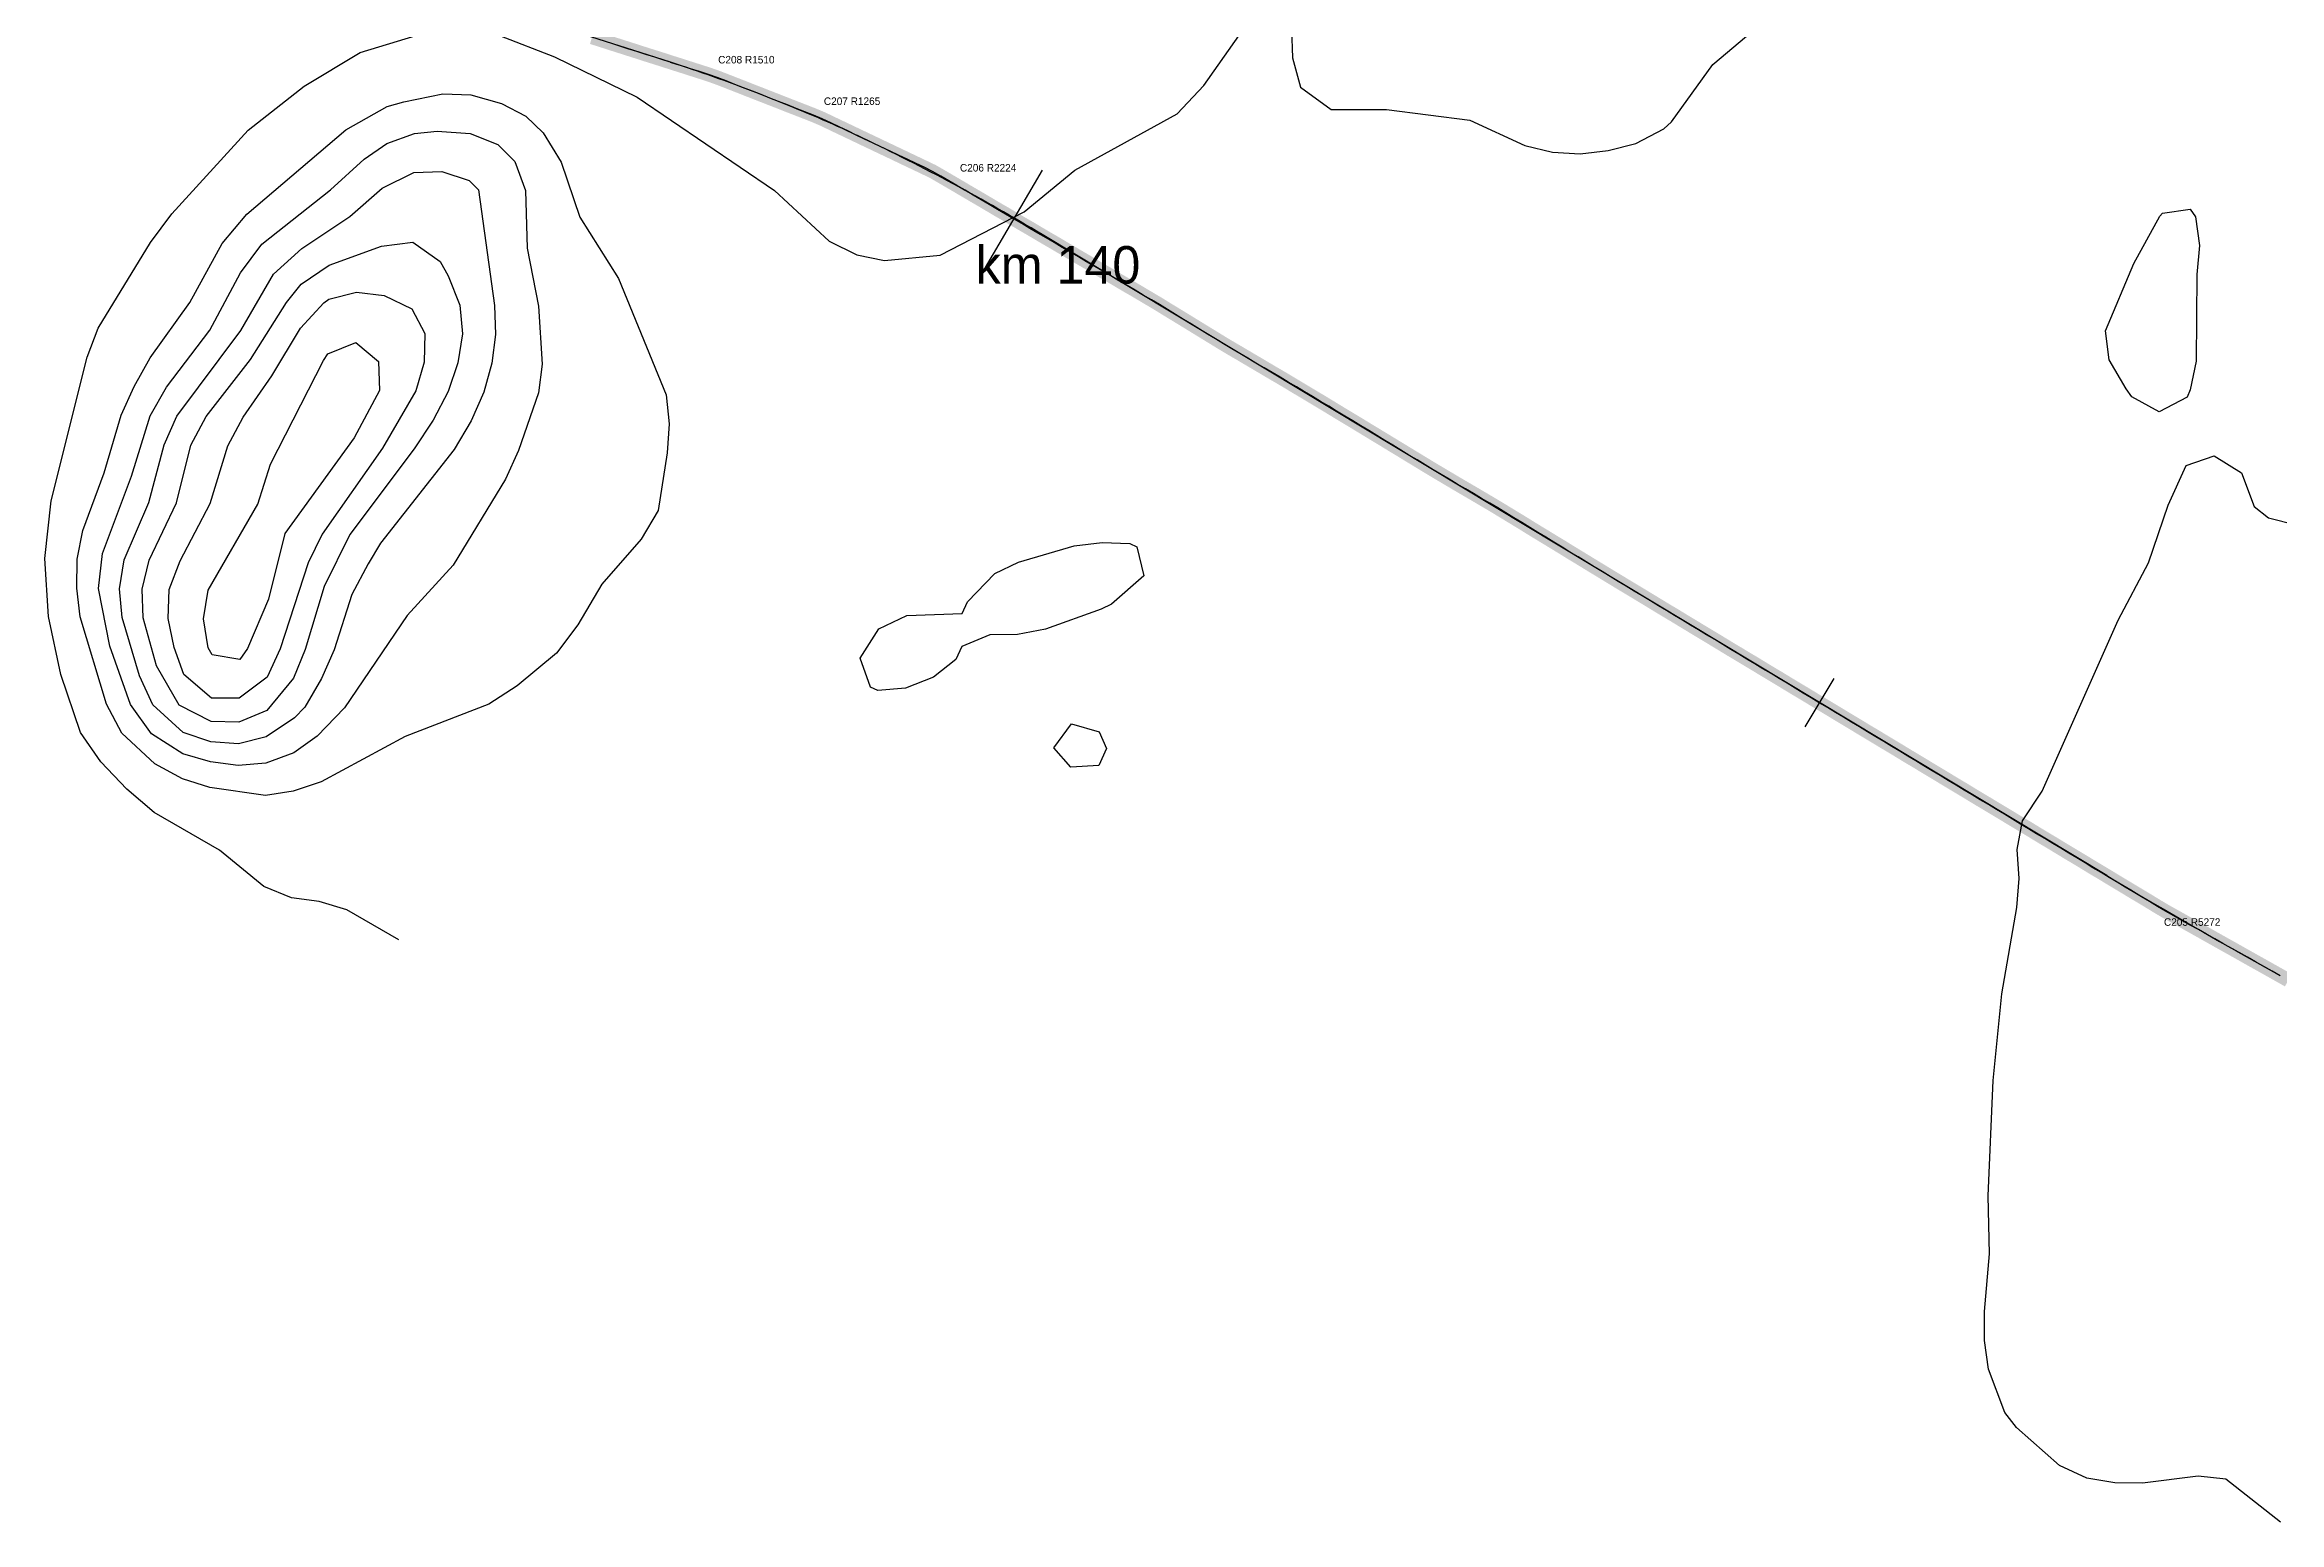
# Model space of a CAD drawing. Header units: metres. Extents: x 697254 to 930473, y 8023396 to 8227001.
# Drawn here: x 820395 to 822775, y 8087308 to 8088882 of the extents above; entities that cross this region are included whole.
import ezdxf

# ---------------------------------------------------------------- set-up
doc = ezdxf.new("R2010")
doc.units = ezdxf.units.M
for name, color, linetype in [('ALIGNMENT_FITTED', 4, 'Continuous'), ('CENTRELINE', 7, 'Continuous'), ('CHAINAGE', 7, 'Continuous'), ('CONTOUR_10M', 33, 'Continuous'), ('CONTOUR_INDEX_50M', 34, 'Continuous'), ('CURVE_LABELS', 4, 'Continuous'), ('GRADE_0-4', 3, 'Continuous')]:
    doc.layers.add(name, color=color, linetype=linetype)

msp = doc.modelspace()

# ---------------------------------------------------------------- linework, layer by layer
at = {"layer": 'ALIGNMENT_FITTED'}
for p, q in [((821062, 8088863.1), (820832.4, 8088936.5)), ((821177.8, 8088821.1), (821152.7, 8088830.9)), ((821266.1, 8088782.6), (821260.3, 8088785.4)), ((822591.7, 8087997), (821457.6, 8088679.8)), ((822775.3, 8087891.1), (822729, 8087917.1))]:
    msp.add_line(p, q, dxfattribs=at)
for centre, radius, start, end in [((820602.5, 8087424.6), 1510.1, 68.6297, 72.2828), ((820717, 8087643.4), 1264.6, 64.5534, 68.6297), ((820310.6, 8086774.6), 2223.8, 58.9501, 64.5534), ((825310.7, 8092513.3), 5271.6, -121.0499, -119.323)]:
    msp.add_arc(centre, radius, start, end, dxfattribs=at)
at = {"layer": 'CENTRELINE'}
msp.add_polyline3d([(822776.3, 8087890.5, 1156.1), (822767.6, 8087895.4, 1156.2), (822758.9, 8087900.3, 1156.2), (822750.1, 8087905.2, 1156.1), (822741.4, 8087910.1, 1156.1), (822732.7, 8087915, 1156.2), (822724, 8087919.9, 1156.2), (822715.2, 8087924.8, 1156.1), (822706.5, 8087929.7, 1156), (822697.8, 8087934.6, 1155.7), (822689.1, 8087939.5, 1155.4), (822680.3, 8087944.4, 1155.1), (822671.6, 8087949.3, 1154.8), (822662.9, 8087954.2, 1154.6), (822654.1, 8087959.1, 1154.3), (822645.5, 8087964.2, 1154.1), (822637, 8087969.4, 1153.8), (822628.4, 8087974.6, 1153.5), (822619.8, 8087979.7, 1153.3), (822611.2, 8087984.9, 1153.1), (822602.7, 8087990, 1152.8), (822594.1, 8087995.2, 1152.5), (822585.5, 8088000.4, 1152.1), (822576.9, 8088005.5, 1151.8), (822568.4, 8088010.7, 1151.6), (822559.8, 8088015.9, 1151.4), (822551.2, 8088021, 1151.3), (822542.6, 8088026.2, 1151.1), (822534.1, 8088031.4, 1150.8), (822525.5, 8088036.5, 1150.6), (822516.9, 8088041.7, 1150.4), (822508.4, 8088046.9, 1150.4), (822499.8, 8088052, 1150.5), (822491.2, 8088057.2, 1150.5), (822482.6, 8088062.4, 1150), (822474.1, 8088067.5, 1149.6), (822465.5, 8088072.7, 1149.3), (822456.9, 8088077.8, 1149.1), (822448.3, 8088083, 1148.8), (822439.8, 8088088.2, 1148.6), (822431.2, 8088093.3, 1148.4), (822422.6, 8088098.5, 1148.2), (822414, 8088103.7, 1148), (822405.5, 8088108.8, 1147.8), (822396.9, 8088114, 1147.6), (822388.3, 8088119.2, 1147.4), (822379.7, 8088124.3, 1147.2), (822371.2, 8088129.5, 1147.1), (822362.6, 8088134.7, 1147.1), (822354, 8088139.8, 1147.3), (822345.5, 8088145, 1147.6), (822336.9, 8088150.1, 1147.7), (822328.3, 8088155.3, 1147.5), (822319.7, 8088160.5, 1147.1), (822311.2, 8088165.6, 1146.6), (822302.6, 8088170.8, 1146.2), (822294, 8088176, 1146), (822285.4, 8088181.1, 1146), (822276.9, 8088186.3, 1145.9), (822268.3, 8088191.5, 1145.8), (822259.7, 8088196.6, 1145.9), (822251.1, 8088201.8, 1145.7), (822242.6, 8088207, 1145.6), (822234, 8088212.1, 1145.5), (822225.4, 8088217.3, 1145.4), (822216.9, 8088222.5, 1145.2), (822208.3, 8088227.6, 1145.1), (822199.7, 8088232.8, 1145), (822191.1, 8088237.9, 1144.9), (822182.6, 8088243.1, 1144.8), (822174, 8088248.3, 1144.7), (822165.4, 8088253.5, 1144.5), (822156.9, 8088258.6, 1144.4), (822148.3, 8088263.8, 1144.3), (822139.7, 8088269, 1144.3), (822131.2, 8088274.2, 1144.2), (822122.6, 8088279.3, 1144.1), (822114, 8088284.5, 1144), (822105.5, 8088289.7, 1144), (822096.9, 8088294.9, 1144), (822088.3, 8088300.1, 1144.1), (822079.8, 8088305.2, 1144.1), (822071.2, 8088310.4, 1144.3), (822062.6, 8088315.6, 1144.4), (822054.1, 8088320.8, 1144.3), (822045.5, 8088326, 1144.3), (822037, 8088331.2, 1144.2), (822028.5, 8088336.4, 1144.2), (822019.9, 8088341.6, 1144.2), (822011.4, 8088346.9, 1144), (822002.8, 8088352.1, 1143.9), (821994.3, 8088357.3, 1143.9), (821985.7, 8088362.5, 1143.9), (821977.2, 8088367.7, 1144), (821968.7, 8088373, 1144), (821960.1, 8088378.2, 1144.3), (821951.6, 8088383.4, 1144.4), (821943, 8088388.6, 1144.4), (821934.5, 8088393.7, 1144.3), (821925.8, 8088398.8, 1144.1), (821917.2, 8088403.9, 1144.1), (821908.6, 8088408.9, 1144.1), (821899.9, 8088414, 1144.2), (821891.3, 8088419.1, 1144.3), (821882.7, 8088424.2, 1144.2), (821874.1, 8088429.3, 1144.1), (821865.5, 8088434.5, 1144.1), (821857, 8088439.7, 1144.1), (821848.4, 8088444.9, 1144), (821839.9, 8088450.1, 1144.1), (821831.3, 8088455.3, 1144.1), (821822.8, 8088460.5, 1144.1), (821814.2, 8088465.7, 1144), (821805.6, 8088470.9, 1144.1), (821797.1, 8088476.1, 1144.2), (821788.5, 8088481.3, 1144.2), (821780, 8088486.4, 1144.2), (821771.4, 8088491.6, 1144.3), (821762.9, 8088496.8, 1144.4), (821754.3, 8088502, 1144.5), (821745.7, 8088507.1, 1144.5), (821737.1, 8088512.3, 1144.4), (821728.5, 8088517.4, 1144.2), (821719.9, 8088522.6, 1144.2), (821711.3, 8088527.7, 1144.2), (821702.7, 8088532.7, 1144.1), (821694.1, 8088537.8, 1144.2), (821685.5, 8088542.9, 1144.3), (821676.8, 8088548, 1144.4), (821668.2, 8088553.1, 1144.5), (821659.6, 8088558.1, 1144.5), (821651, 8088563.2, 1144.6), (821642.4, 8088568.5, 1144.8), (821633.9, 8088573.7, 1144.9), (821625.4, 8088578.9, 1145.1), (821616.8, 8088584.2, 1145.2), (821608.3, 8088589.4, 1145.3), (821599.8, 8088594.6, 1145.4), (821591.2, 8088599.8, 1145.4), (821582.7, 8088605.1, 1145.2), (821574.1, 8088610.2, 1144.8), (821565.5, 8088615.3, 1144.3), (821556.9, 8088620.4, 1143.6), (821548.2, 8088625.4, 1143.4), (821539.6, 8088630.5, 1143.6), (821531, 8088635.6, 1143.5), (821522.3, 8088640.6, 1143.4), (821513.7, 8088645.7, 1143.3), (821505.1, 8088650.8, 1142.9), (821496.5, 8088655.8, 1142.4), (821487.8, 8088660.9, 1141.9), (821479.2, 8088666, 1141.5), (821470.6, 8088671.1, 1141.1), (821461.9, 8088676.1, 1140.9), (821453.3, 8088681.2, 1140.6), (821444.7, 8088686.3, 1140.4), (821436, 8088691.3, 1140.1), (821427.4, 8088696.4, 1139.8), (821418.8, 8088701.5, 1139.6), (821410.1, 8088706.5, 1139.5), (821401.5, 8088711.6, 1139.3), (821392.9, 8088716.7, 1139), (821384.3, 8088721.7, 1138.7), (821375.6, 8088726.8, 1138.5), (821367, 8088731.9, 1138.3), (821358.4, 8088736.9, 1138.1), (821349.7, 8088742, 1137.9), (821341, 8088747, 1137.8), (821332, 8088751.3, 1137.6), (821323, 8088755.6, 1137.6), (821313.9, 8088759.9, 1137.6), (821304.9, 8088764.2, 1137.6), (821295.9, 8088768.5, 1137.4), (821286.8, 8088772.8, 1137.3), (821277.8, 8088777.1, 1137.1), (821268.7, 8088781.4, 1137), (821259.7, 8088785.7, 1136.9), (821250.7, 8088790, 1136.9), (821241.6, 8088794.3, 1136.9), (821232.6, 8088798.6, 1136.9), (821223.6, 8088802.9, 1137), (821214.4, 8088806.8, 1137), (821205, 8088810.5, 1137), (821195.7, 8088814.1, 1137), (821186.4, 8088817.7, 1136.8), (821177.1, 8088821.4, 1136.7), (821167.8, 8088825, 1136.5), (821158.4, 8088828.7, 1136.3), (821149.1, 8088832.3, 1136.1), (821139.8, 8088836, 1136.1), (821130.5, 8088839.6, 1136.2), (821121.1, 8088843.3, 1136.3), (821111.8, 8088846.9, 1136.3), (821102.4, 8088850.2, 1136.4), (821092.8, 8088853.3, 1136.4), (821083.3, 8088856.3, 1136.5), (821073.8, 8088859.4, 1136.8), (821064.2, 8088862.4, 1137), (821054.7, 8088865.5, 1137), (821045.2, 8088868.5, 1137), (821035.6, 8088871.5, 1137.1), (821026.1, 8088874.6, 1137.2), (821016.6, 8088877.6, 1137.5), (821007, 8088880.7, 1137.8), (820997.5, 8088883.7, 1138.1)], dxfattribs=at)
at = {"layer": 'CHAINAGE'}
for p, q in [((821457.8, 8088748.1), (821397, 8088644.7)), ((822300.9, 8088206.8), (822270, 8088155.4))]:
    msp.add_line(p, q, dxfattribs=at)
at = {"layer": 'CONTOUR_10M'}
for points, elevation in [([(820879.7, 8088891.5), (820938.5, 8088869), (821026.5, 8088826), (821172.8, 8088726.7), (821231.1, 8088672.7), (821260.4, 8088658), (821289.9, 8088652.1), (821349.1, 8088657.6), (821438.6, 8088703.8), (821492.5, 8088748.3), (821601.6, 8088808.1), (821630.1, 8088838.4), (821678.3, 8088907)], 1140), ([(820772.5, 8087928.7), (820717.3, 8087960.7), (820687.9, 8087969.6), (820658.4, 8087973.3), (820629, 8087985.6), (820581.8, 8088024), (820512, 8088064.3), (820482.8, 8088089.1), (820455.2, 8088118.3), (820433.6, 8088149.4), (820412.7, 8088211.2), (820399.6, 8088273), (820395.5, 8088334.6), (820402.5, 8088396), (820440.8, 8088549.3), (820452.3, 8088579.9), (820508.3, 8088671.3), (820530.8, 8088701.8), (820612, 8088790.8), (820671.9, 8088837.7), (820731.6, 8088873.7), (820791, 8088891.8)], 1140), ([(821723.4, 8088898.5), (821724.5, 8088867.7), (821732.9, 8088836.8), (821765.5, 8088812.8), (821824.6, 8088812.7), (821913.2, 8088801.6), (821971.9, 8088774.7), (822001.3, 8088767.5), (822030.9, 8088765.8), (822060.5, 8088769.1), (822090.2, 8088776.5), (822120, 8088792.2), (822128.1, 8088799.8), (822172.1, 8088860.7), (822207.8, 8088890.9)], 1140), ([(820813.5, 8088789.7), (820848.5, 8088787.2), (820877.9, 8088775.7), (820896.3, 8088757.6), (820907.4, 8088726.6), (820909.3, 8088665.1), (820921.2, 8088603.3), (820925.3, 8088541.7), (820921.3, 8088511), (820900, 8088449.8), (820886.3, 8088419.2), (820830.6, 8088327.8), (820781.4, 8088274.2), (820714.7, 8088175.7), (820685.7, 8088145.4), (820660.8, 8088127.9), (820631.1, 8088116.9), (820601.5, 8088114.2), (820572, 8088118.3), (820542.5, 8088126.9), (820509.2, 8088148.2), (820487, 8088179.3), (820465, 8088241.2), (820452.7, 8088302.9), (820457.2, 8088339.9), (820488, 8088422.5), (820507.9, 8088486.7), (820525.2, 8088517.2), (820571.3, 8088578), (820604.1, 8088639.1), (820626.8, 8088669.5), (820699.8, 8088727.4), (820735.6, 8088760.1), (820759.7, 8088776.5), (820789.4, 8088787.3), (820813.5, 8088789.7)], 1160), ([(820754.9, 8088729), (820788.7, 8088745.9), (820818.3, 8088747), (820847.7, 8088737.3), (820857.4, 8088727.4), (820874.6, 8088604.1), (820875.6, 8088573.3), (820871.5, 8088542.6), (820863.2, 8088511.9), (820849.6, 8088481.4), (820831.6, 8088450.9), (820753, 8088351.1), (820739.8, 8088329.2), (820722.6, 8088296.5), (820703.6, 8088237.5), (820690.4, 8088206.9), (820672.5, 8088176.4), (820661.4, 8088165.2), (820631.5, 8088144.8), (820601.8, 8088137.5), (820572.3, 8088139.4), (820542.9, 8088149.6), (820510.6, 8088178.9), (820496.5, 8088209.9), (820477.9, 8088271.8), (820475, 8088302.6), (820480, 8088333.3), (820506.2, 8088394.4), (820522.8, 8088455.7), (820536.1, 8088486.3), (820604.4, 8088577.5), (820639.2, 8088637.6), (820669.2, 8088664.7), (820720.6, 8088698.8), (820754.9, 8088729)], 1170), ([(820754.2, 8088667.5), (820787.6, 8088671.7), (820816.8, 8088651), (820825.1, 8088635.6), (820837.7, 8088604.6), (820840.4, 8088573.8), (820835.3, 8088543.1), (820825, 8088512.5), (820809.3, 8088482), (820788.9, 8088451.5), (820720.5, 8088360.3), (820693.1, 8088304.8), (820673, 8088237.9), (820660.3, 8088207.4), (820631.9, 8088172.9), (820602.2, 8088160.5), (820572.6, 8088161.1), (820538.6, 8088178.5), (820514.4, 8088220.4), (820500.5, 8088271.4), (820499.1, 8088302.2), (820506.9, 8088332.9), (820535.7, 8088394), (820551.2, 8088455.3), (820567.6, 8088485.8), (820614.5, 8088546.6), (820652.9, 8088607.5), (820668.6, 8088626.7), (820698.5, 8088647.2), (820754.2, 8088667.5)], 1180), ([(820692.8, 8088606.9), (820697.9, 8088610.8), (820727.6, 8088618.2), (820757.1, 8088614.8), (820786.5, 8088600.6), (820800.2, 8088574.5), (820799.6, 8088543.7), (820790.9, 8088513.1), (820755.3, 8088452.1), (820690.9, 8088360.8), (820675.9, 8088330.2), (820646.3, 8088238.4), (820632.5, 8088208.5), (820602.6, 8088186), (820573, 8088186), (820543.8, 8088211.2), (820533.4, 8088240.1), (820527, 8088271), (820528.2, 8088301.8), (820539.6, 8088332.4), (820571.6, 8088393.4), (820590.6, 8088454.6), (820606.9, 8088485.2), (820637.5, 8088529.1), (820667.9, 8088580.1), (820692.8, 8088606.9)], 1190)]:
    msp.add_lwpolyline(points, dxfattribs=dict(at, elevation=elevation))
at = {"layer": 'CONTOUR_INDEX_50M'}
for points, elevation in [([(820778, 8088821), (820819.6, 8088829.5), (820849.2, 8088828.5), (820882.1, 8088819.4), (820907.9, 8088805.8), (820926.4, 8088787.9), (820945.5, 8088756.8), (820965.4, 8088698.3), (821006.6, 8088632.8), (821057.3, 8088508.9), (821060.5, 8088478.1), (821058.4, 8088447.3), (821048.7, 8088385.9), (821030.7, 8088355.4), (820988.9, 8088307.5), (820963.3, 8088264.2), (820940.6, 8088233.8), (820898.5, 8088199.1), (820868.6, 8088179.7), (820779.3, 8088145.2), (820689.9, 8088097), (820660.2, 8088086.9), (820630.5, 8088082.4), (820571.5, 8088090.8), (820542.1, 8088100), (820512.8, 8088116.1), (820477.7, 8088148.7), (820461.3, 8088179.7), (820433.2, 8088272.5), (820429.6, 8088303.3), (820430.2, 8088334.1), (820436, 8088364.7), (820458.8, 8088425.9), (820476.8, 8088487.2), (820490.8, 8088517.8), (820507.7, 8088548.3), (820550, 8088607.3), (820584.4, 8088670.2), (820610.6, 8088701.5), (820716.3, 8088791.2), (820760.3, 8088816.2), (820778, 8088821)], 1150), ([(822648, 8088699.3), (822650.8, 8088702.3), (822680.4, 8088706.8), (822686.2, 8088698.7), (822690.5, 8088667.9), (822687.5, 8088637.2), (822686.9, 8088544.9), (822680.3, 8088514.2), (822677.3, 8088506.5), (822647.5, 8088490.9), (822618.2, 8088506.8), (822612.4, 8088515.3), (822594.2, 8088546.3), (822590.1, 8088577.2), (822620.4, 8088648.9), (822648, 8088699.3)], 1150), ([(820692.3, 8088545.4), (820697, 8088552.5), (820726.8, 8088564.7), (820751.1, 8088544.5), (820752, 8088513.7), (820725.2, 8088463.3), (820651.1, 8088361.4), (820633.8, 8088291.5), (820611.6, 8088238.9), (820603.2, 8088227.3), (820573.7, 8088232), (820569.6, 8088239.6), (820564.6, 8088270.4), (820569.7, 8088301.1), (820622.3, 8088392.6), (820636, 8088435.1), (820692.3, 8088545.4)], 1200), ([(822776.7, 8087308.4), (822718.3, 8087354.4), (822688.8, 8087357.5), (822629.5, 8087350), (822600, 8087350.5), (822570.5, 8087355.4), (822541.1, 8087368.9), (822495.5, 8087409.3), (822482.9, 8087425.4), (822465.7, 8087471.3), (822461.3, 8087502.1), (822461.5, 8087532.9), (822466.7, 8087594.3), (822465.1, 8087655.9), (822470.5, 8087778.9), (822479.7, 8087871.1), (822495.9, 8087963.2), (822498.4, 8087993.9), (822496.1, 8088024.7), (822501.8, 8088055.4), (822522.9, 8088087.1), (822603.8, 8088269.2), (822636.2, 8088330.2), (822656.8, 8088391.5), (822676.1, 8088433.7), (822705.9, 8088443.9), (822735.2, 8088425.9), (822748.7, 8088390), (822764, 8088378), (822793.4, 8088370.6)], 1150), ([(821491.8, 8088348.2), (821521.7, 8088351.7), (821551.3, 8088350.6), (821558.5, 8088347.2), (821565.9, 8088316.3), (821531.7, 8088286), (821520.6, 8088280.9), (821461.2, 8088259.6), (821431.5, 8088253.7), (821401.9, 8088253.6), (821372.2, 8088241), (821365.9, 8088227.1), (821342.1, 8088208.2), (821312.3, 8088196.6), (821282.7, 8088194), (821274.8, 8088197.8), (821264, 8088228.7), (821283.8, 8088259.9), (821313.6, 8088274), (821372.7, 8088276.2), (821378.2, 8088288.5), (821407.3, 8088318.8), (821432.7, 8088330.8), (821491.8, 8088348.2)], 1150), ([(821470.1, 8088133.1), (821489.1, 8088158.7), (821518.6, 8088150.3), (821526.3, 8088132.3), (821518, 8088114.3), (821488.4, 8088112.7), (821470.1, 8088133.1)], 1150)]:
    msp.add_lwpolyline(points, dxfattribs=dict(at, elevation=elevation))
at = {"layer": 'GRADE_0-4', "const_width": 15}
msp.add_lwpolyline([(822785, 8087885.6), (822776.3, 8087890.5), (822767.6, 8087895.4), (822758.9, 8087900.3), (822750.1, 8087905.2), (822741.4, 8087910.1), (822732.7, 8087915), (822724, 8087919.9), (822715.2, 8087924.8), (822706.5, 8087929.7), (822697.8, 8087934.6), (822689.1, 8087939.5), (822680.3, 8087944.4), (822671.6, 8087949.3), (822662.9, 8087954.2), (822654.1, 8087959.1), (822645.5, 8087964.2), (822637, 8087969.4), (822628.4, 8087974.6), (822619.8, 8087979.7), (822611.2, 8087984.9), (822602.7, 8087990), (822594.1, 8087995.2), (822585.5, 8088000.4), (822576.9, 8088005.5), (822568.4, 8088010.7), (822559.8, 8088015.9), (822551.2, 8088021), (822542.6, 8088026.2), (822534.1, 8088031.4), (822525.5, 8088036.5), (822516.9, 8088041.7), (822508.4, 8088046.9), (822499.8, 8088052), (822491.2, 8088057.2), (822482.6, 8088062.4), (822474.1, 8088067.5), (822465.5, 8088072.7), (822456.9, 8088077.8), (822448.3, 8088083), (822439.8, 8088088.2), (822431.2, 8088093.3), (822422.6, 8088098.5), (822414, 8088103.7), (822405.5, 8088108.8), (822396.9, 8088114), (822388.3, 8088119.2), (822379.7, 8088124.3), (822371.2, 8088129.5), (822362.6, 8088134.7), (822354, 8088139.8), (822345.5, 8088145), (822336.9, 8088150.1), (822328.3, 8088155.3), (822319.7, 8088160.5), (822311.2, 8088165.6), (822302.6, 8088170.8), (822294, 8088176), (822285.4, 8088181.1), (822276.9, 8088186.3), (822268.3, 8088191.5), (822259.7, 8088196.6), (822251.1, 8088201.8), (822242.6, 8088207), (822234, 8088212.1), (822225.4, 8088217.3), (822216.9, 8088222.5), (822208.3, 8088227.6), (822199.7, 8088232.8), (822191.1, 8088237.9), (822182.6, 8088243.1), (822174, 8088248.3), (822165.4, 8088253.5), (822156.9, 8088258.6), (822148.3, 8088263.8), (822139.7, 8088269), (822131.2, 8088274.2), (822122.6, 8088279.3), (822114, 8088284.5), (822105.5, 8088289.7), (822096.9, 8088294.9), (822088.3, 8088300.1), (822079.8, 8088305.2), (822071.2, 8088310.4), (822062.6, 8088315.6), (822054.1, 8088320.8), (822045.5, 8088326), (822037, 8088331.2), (822028.5, 8088336.4), (822019.9, 8088341.6), (822011.4, 8088346.9), (822002.8, 8088352.1), (821994.3, 8088357.3), (821985.7, 8088362.5), (821977.2, 8088367.7), (821968.7, 8088373), (821960.1, 8088378.2), (821951.6, 8088383.4), (821943, 8088388.6), (821934.5, 8088393.7), (821925.8, 8088398.8), (821917.2, 8088403.9), (821908.6, 8088408.9), (821899.9, 8088414), (821891.3, 8088419.1), (821882.7, 8088424.2), (821874.1, 8088429.3), (821865.5, 8088434.5), (821857, 8088439.7), (821848.4, 8088444.9), (821839.9, 8088450.1), (821831.3, 8088455.3), (821822.8, 8088460.5), (821814.2, 8088465.7), (821805.6, 8088470.9), (821797.1, 8088476.1), (821788.5, 8088481.3), (821780, 8088486.4), (821771.4, 8088491.6), (821762.9, 8088496.8), (821754.3, 8088502), (821745.7, 8088507.1), (821737.1, 8088512.3), (821728.5, 8088517.4), (821719.9, 8088522.6), (821711.3, 8088527.7), (821702.7, 8088532.7), (821694.1, 8088537.8), (821685.5, 8088542.9), (821676.8, 8088548), (821668.2, 8088553.1), (821659.6, 8088558.1), (821651, 8088563.2), (821642.4, 8088568.5), (821633.9, 8088573.7), (821625.4, 8088578.9), (821616.8, 8088584.2), (821608.3, 8088589.4), (821599.8, 8088594.6), (821591.2, 8088599.8), (821582.7, 8088605.1), (821574.1, 8088610.2), (821565.5, 8088615.3), (821556.9, 8088620.4), (821548.2, 8088625.4), (821539.6, 8088630.5), (821531, 8088635.6), (821522.3, 8088640.6), (821513.7, 8088645.7), (821505.1, 8088650.8), (821496.5, 8088655.8), (821487.8, 8088660.9), (821479.2, 8088666), (821470.6, 8088671.1), (821461.9, 8088676.1), (821453.3, 8088681.2), (821444.7, 8088686.3), (821436, 8088691.3), (821427.4, 8088696.4), (821418.8, 8088701.5), (821410.1, 8088706.5), (821401.5, 8088711.6), (821392.9, 8088716.7), (821384.3, 8088721.7), (821375.6, 8088726.8), (821367, 8088731.9), (821358.4, 8088736.9), (821349.7, 8088742), (821341, 8088747), (821332, 8088751.3), (821323, 8088755.6), (821313.9, 8088759.9), (821304.9, 8088764.2), (821295.9, 8088768.5), (821286.8, 8088772.8), (821277.8, 8088777.1), (821268.7, 8088781.4), (821259.7, 8088785.7), (821250.7, 8088790), (821241.6, 8088794.3), (821232.6, 8088798.6), (821223.6, 8088802.9), (821214.4, 8088806.8), (821205, 8088810.5), (821195.7, 8088814.1), (821186.4, 8088817.7), (821177.1, 8088821.4), (821167.8, 8088825), (821158.4, 8088828.7), (821149.1, 8088832.3), (821139.8, 8088836), (821130.5, 8088839.6), (821121.1, 8088843.3), (821111.8, 8088846.9), (821102.4, 8088850.2), (821092.8, 8088853.3), (821083.3, 8088856.3), (821073.8, 8088859.4), (821064.2, 8088862.4), (821054.7, 8088865.5), (821045.2, 8088868.5), (821035.6, 8088871.5), (821026.1, 8088874.6), (821016.6, 8088877.6), (821007, 8088880.7), (820997.5, 8088883.7), (820988, 8088886.8), (820978.4, 8088889.8)], dxfattribs=at)

# ---------------------------------------------------------------- texts
at = {"layer": 'CHAINAGE'}
msp.add_text('km 140', height=40, dxfattribs=at).set_placement((821386.9, 8088627.4))
at = {"layer": 'CURVE_LABELS'}
for s, p in [('C208 R1510', (821112.7, 8088861.9)), ('C207 R1265', (821225.3, 8088817.7)), ('C206 R2224', (821370.2, 8088746.8)), ('C205 R5272', (822652.5, 8087943.6))]:
    msp.add_text(s, height=8, dxfattribs=at).set_placement(p)

doc.saveas('drawing.dxf')
